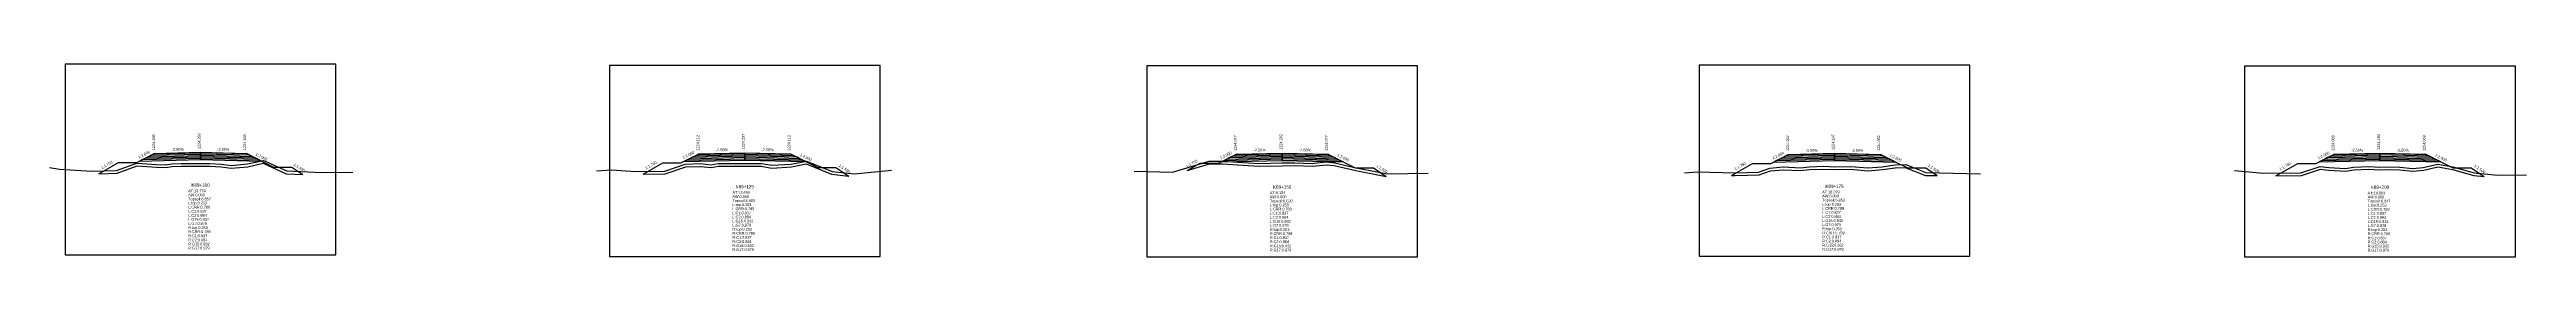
# Model space of a CAD drawing. Extents: x -7 to 78429, y 1189 to 1262.
# Drawn here: x 8545.6 to 8817.2, y 1212.8 to 1234 of the extents above; entities that cross this region are included whole.
import ezdxf
from ezdxf.enums import TextEntityAlignment as Align

# ---------------------------------------------------------------- set-up
doc = ezdxf.new("R2010")
doc.units = 0

msp = doc.modelspace()

# ---------------------------------------------------------------- linework, layer by layer
at = {"layer": 'A4_BORDER', "color": 7}
for points in [[(8547.272, 1213), (8576.972, 1213), (8576.972, 1234), (8547.272, 1234), (8547.272, 1213)], [(8606.967, 1212.823), (8636.667, 1212.823), (8636.667, 1233.823), (8606.967, 1233.823), (8606.967, 1212.823)], [(8665.914, 1212.792), (8695.614, 1212.792), (8695.614, 1233.792), (8665.914, 1233.792), (8665.914, 1212.792)], [(8726.496, 1212.871), (8756.196, 1212.871), (8756.196, 1233.871), (8726.496, 1233.871), (8726.496, 1212.871)], [(8786.319, 1212.773), (8816.019, 1212.773), (8816.019, 1233.773), (8786.319, 1233.773), (8786.319, 1212.773)]]:
    msp.add_lwpolyline(points, dxfattribs=at)
at = {"layer": 'CLEAR_GROUND', "color": 8}
for points in [[(8550.958, 1221.931), (8552.969, 1222.005), (8555.177, 1222.79), (8557.312, 1222.656), (8558.282, 1222.611), (8559.008, 1222.726), (8560.015, 1222.758), (8562.137, 1222.773), (8563.132, 1222.771), (8564.383, 1222.698), (8565.481, 1222.544), (8567.318, 1222.707), (8569, 1223.083), (8571.529, 1221.937), (8573.35, 1221.85)], [(8610.658, 1221.878), (8613.09, 1221.908), (8615.337, 1222.699), (8616.971, 1222.74), (8618.124, 1222.615), (8618.918, 1222.756), (8621.823, 1222.753), (8623.61, 1222.753), (8624.77, 1222.557), (8626.928, 1222.697), (8628.551, 1223.006), (8631.32, 1221.87), (8633.225, 1221.673)], [(8670.358, 1222.273), (8672.791, 1223.005), (8674.222, 1223.02), (8677.024, 1222.842), (8678.245, 1222.746), (8680.768, 1222.818), (8682.155, 1222.831), (8684.069, 1222.762), (8685.568, 1222.923), (8686.459, 1222.849), (8688.824, 1222.273), (8692.166, 1221.642)], [(8730.058, 1221.754), (8730.454, 1221.745), (8733.074, 1221.818), (8734.317, 1222.264), (8735.702, 1222.377), (8737.627, 1222.277), (8738.597, 1222.384), (8740.177, 1222.451), (8741.339, 1222.382), (8743.115, 1222.419), (8744.994, 1222.261), (8746.618, 1222.396), (8747.999, 1222.593), (8749.105, 1222.631), (8751.306, 1221.752), (8752.608, 1221.721)], [(8789.758, 1221.691), (8792.554, 1221.718), (8794.63, 1222.428), (8795.519, 1222.317), (8797.41, 1222.198), (8798.298, 1222.362), (8799.958, 1222.423), (8801.169, 1222.356), (8801.747, 1222.381), (8803.332, 1222.357), (8804.777, 1222.203), (8805.974, 1222.331), (8807.526, 1222.689), (8809.108, 1222.394), (8811.448, 1221.74), (8812.588, 1221.623)]]:
    msp.add_lwpolyline(points, dxfattribs=at)
at = {"layer": 'DESIGN_ROAD_TRIMMED', "color": 1}
for points in [[(8550.958, 1221.931), (8553.122, 1223.168), (8555.122, 1223.168), (8557.122, 1224.168), (8557.122, 1224.168), (8557.017, 1224.115), (8557.017, 1224.115), (8556.701, 1223.957), (8556.701, 1223.957), (8556.386, 1223.8), (8556.386, 1223.8), (8556.07, 1223.642), (8556.07, 1223.642), (8555.754, 1223.484), (8555.754, 1223.484), (8555.438, 1223.326), (8562.122, 1223.493), (8562.122, 1223.643), (8562.122, 1223.643), (8562.122, 1223.793), (8562.122, 1223.793), (8562.122, 1223.943), (8562.122, 1223.943), (8562.122, 1224.093), (8562.122, 1224.093), (8562.122, 1224.243), (8562.122, 1224.243), (8562.122, 1224.293), (8562.122, 1224.293), (8562.122, 1224.293), (8562.122, 1224.293), (8562.122, 1224.293), (8562.122, 1224.243), (8562.122, 1224.243), (8562.122, 1224.093), (8562.122, 1224.093), (8562.122, 1223.943), (8562.122, 1223.943), (8562.122, 1223.793), (8562.122, 1223.793), (8562.122, 1223.643), (8562.122, 1223.643), (8562.122, 1223.493), (8568.807, 1223.326), (8568.491, 1223.484), (8568.491, 1223.484), (8568.175, 1223.642), (8568.175, 1223.642), (8567.859, 1223.8), (8567.859, 1223.8), (8567.543, 1223.957), (8567.543, 1223.957), (8567.228, 1224.115), (8567.228, 1224.115), (8567.122, 1224.168), (8567.122, 1224.168), (8570.122, 1222.668), (8572.122, 1222.668), (8573.35, 1221.85)], [(8610.658, 1221.878), (8612.817, 1223.112), (8614.817, 1223.112), (8616.817, 1224.112), (8616.817, 1224.112), (8616.712, 1224.059), (8616.712, 1224.059), (8616.396, 1223.901), (8616.396, 1223.901), (8616.081, 1223.744), (8616.081, 1223.744), (8615.765, 1223.586), (8615.765, 1223.586), (8615.449, 1223.428), (8615.449, 1223.428), (8615.133, 1223.27), (8621.817, 1223.437), (8621.817, 1223.587), (8621.817, 1223.587), (8621.817, 1223.737), (8621.817, 1223.737), (8621.817, 1223.887), (8621.817, 1223.887), (8621.817, 1224.037), (8621.817, 1224.037), (8621.817, 1224.187), (8621.817, 1224.187), (8621.817, 1224.237), (8621.817, 1224.237), (8621.817, 1224.237), (8621.817, 1224.237), (8621.817, 1224.237), (8621.817, 1224.187), (8621.817, 1224.187), (8621.817, 1224.037), (8621.817, 1224.037), (8621.817, 1223.887), (8621.817, 1223.887), (8621.817, 1223.737), (8621.817, 1223.737), (8621.817, 1223.587), (8621.817, 1223.587), (8621.817, 1223.437), (8628.502, 1223.27), (8628.186, 1223.428), (8628.186, 1223.428), (8627.87, 1223.586), (8627.87, 1223.586), (8627.554, 1223.744), (8627.554, 1223.744), (8627.239, 1223.901), (8627.239, 1223.901), (8626.923, 1224.059), (8626.923, 1224.059), (8626.817, 1224.112), (8626.817, 1224.112), (8629.817, 1222.612), (8631.817, 1222.612), (8633.225, 1221.673)], [(8670.358, 1222.273), (8671.764, 1223.077), (8673.764, 1223.077), (8675.764, 1224.077), (8675.764, 1224.077), (8675.659, 1224.024), (8675.659, 1224.024), (8675.343, 1223.866), (8675.343, 1223.866), (8675.027, 1223.709), (8675.027, 1223.709), (8674.711, 1223.551), (8674.711, 1223.551), (8674.396, 1223.393), (8674.396, 1223.393), (8674.08, 1223.235), (8680.764, 1223.402), (8680.764, 1223.552), (8680.764, 1223.552), (8680.764, 1223.702), (8680.764, 1223.702), (8680.764, 1223.852), (8680.764, 1223.852), (8680.764, 1224.002), (8680.764, 1224.002), (8680.764, 1224.152), (8680.764, 1224.152), (8680.764, 1224.202), (8680.764, 1224.202), (8680.764, 1224.202), (8680.764, 1224.202), (8680.764, 1224.202), (8680.764, 1224.152), (8680.764, 1224.152), (8680.764, 1224.002), (8680.764, 1224.002), (8680.764, 1223.852), (8680.764, 1223.852), (8680.764, 1223.702), (8680.764, 1223.702), (8680.764, 1223.552), (8680.764, 1223.552), (8680.764, 1223.402), (8687.448, 1223.235), (8687.133, 1223.393), (8687.133, 1223.393), (8686.817, 1223.551), (8686.817, 1223.551), (8686.501, 1223.709), (8686.501, 1223.709), (8686.185, 1223.866), (8686.185, 1223.866), (8685.869, 1224.024), (8685.869, 1224.024), (8685.764, 1224.077), (8685.764, 1224.077), (8688.764, 1222.577), (8690.764, 1222.577), (8692.166, 1221.642)], [(8730.058, 1221.754), (8732.346, 1223.062), (8734.346, 1223.062), (8736.346, 1224.062), (8736.346, 1224.062), (8736.241, 1224.009), (8736.241, 1224.009), (8735.925, 1223.851), (8735.925, 1223.851), (8735.61, 1223.694), (8735.61, 1223.694), (8735.294, 1223.536), (8735.294, 1223.536), (8734.978, 1223.378), (8734.978, 1223.378), (8734.662, 1223.22), (8741.346, 1223.387), (8741.346, 1223.537), (8741.346, 1223.537), (8741.346, 1223.687), (8741.346, 1223.687), (8741.346, 1223.837), (8741.346, 1223.837), (8741.346, 1223.987), (8741.346, 1223.987), (8741.346, 1224.137), (8741.346, 1224.137), (8741.346, 1224.187), (8741.346, 1224.187), (8741.346, 1224.187), (8741.346, 1224.187), (8741.346, 1224.187), (8741.346, 1224.137), (8741.346, 1224.137), (8741.346, 1223.987), (8741.346, 1223.987), (8741.346, 1223.837), (8741.346, 1223.837), (8741.346, 1223.687), (8741.346, 1223.687), (8741.346, 1223.537), (8741.346, 1223.537), (8741.346, 1223.387), (8748.031, 1223.22), (8747.715, 1223.378), (8747.715, 1223.378), (8747.399, 1223.536), (8747.399, 1223.536), (8747.083, 1223.694), (8747.083, 1223.694), (8746.767, 1223.851), (8746.767, 1223.851), (8746.452, 1224.009), (8746.452, 1224.009), (8746.346, 1224.062), (8746.346, 1224.062), (8749.346, 1222.562), (8751.346, 1222.562), (8752.608, 1221.721)], [(8789.758, 1221.691), (8792.169, 1223.069), (8794.169, 1223.069), (8796.169, 1224.069), (8796.169, 1224.069), (8796.063, 1224.016), (8796.063, 1224.016), (8795.748, 1223.858), (8795.748, 1223.858), (8795.432, 1223.701), (8795.432, 1223.701), (8795.116, 1223.543), (8795.116, 1223.543), (8794.8, 1223.385), (8794.8, 1223.385), (8794.484, 1223.227), (8801.169, 1223.394), (8801.169, 1223.544), (8801.169, 1223.544), (8801.169, 1223.694), (8801.169, 1223.694), (8801.169, 1223.844), (8801.169, 1223.844), (8801.169, 1223.994), (8801.169, 1223.994), (8801.169, 1224.144), (8801.169, 1224.144), (8801.169, 1224.194), (8801.169, 1224.194), (8801.169, 1224.194), (8801.169, 1224.194), (8801.169, 1224.194), (8801.169, 1224.144), (8801.169, 1224.144), (8801.169, 1223.994), (8801.169, 1223.994), (8801.169, 1223.844), (8801.169, 1223.844), (8801.169, 1223.694), (8801.169, 1223.694), (8801.169, 1223.544), (8801.169, 1223.544), (8801.169, 1223.394), (8807.853, 1223.227), (8807.537, 1223.385), (8807.537, 1223.385), (8807.221, 1223.543), (8807.221, 1223.543), (8806.906, 1223.701), (8806.906, 1223.701), (8806.59, 1223.858), (8806.59, 1223.858), (8806.274, 1224.016), (8806.274, 1224.016), (8806.169, 1224.069), (8806.169, 1224.069), (8809.169, 1222.569), (8811.169, 1222.569), (8812.588, 1221.623)]]:
    msp.add_lwpolyline(points, dxfattribs=at)
at = {"layer": 'FINISHED_ROAD', "color": 2}
for points in [[(8553.122, 1223.168), (8555.122, 1223.168), (8557.122, 1224.168), (8557.122, 1224.168), (8562.122, 1224.293), (8567.122, 1224.168), (8567.122, 1224.168), (8570.122, 1222.668), (8572.122, 1222.668)], [(8612.817, 1223.112), (8614.817, 1223.112), (8616.817, 1224.112), (8616.817, 1224.112), (8621.817, 1224.237), (8626.817, 1224.112), (8626.817, 1224.112), (8629.817, 1222.612), (8631.817, 1222.612)], [(8671.764, 1223.077), (8673.764, 1223.077), (8675.764, 1224.077), (8675.764, 1224.077), (8680.764, 1224.202), (8685.764, 1224.077), (8685.764, 1224.077), (8688.764, 1222.577), (8690.764, 1222.577)], [(8732.346, 1223.062), (8734.346, 1223.062), (8736.346, 1224.062), (8736.346, 1224.062), (8741.346, 1224.187), (8746.346, 1224.062), (8746.346, 1224.062), (8749.346, 1222.562), (8751.346, 1222.562)], [(8792.169, 1223.069), (8794.169, 1223.069), (8796.169, 1224.069), (8796.169, 1224.069), (8801.169, 1224.194), (8806.169, 1224.069), (8806.169, 1224.069), (8809.169, 1222.569), (8811.169, 1222.569)]]:
    msp.add_lwpolyline(points, dxfattribs=at)
at = {"layer": 'LAYER_0', "color": 4}
for points in [[(8557.122, 1224.168), (8557.017, 1224.115), (8562.122, 1224.243), (8562.122, 1224.293)], [(8616.817, 1224.112), (8616.712, 1224.059), (8621.817, 1224.187), (8621.817, 1224.237)], [(8675.764, 1224.077), (8675.659, 1224.024), (8680.764, 1224.152), (8680.764, 1224.202)], [(8736.346, 1224.062), (8736.241, 1224.009), (8741.346, 1224.137), (8741.346, 1224.187)], [(8796.169, 1224.069), (8796.063, 1224.016), (8801.169, 1224.144), (8801.169, 1224.194)]]:
    msp.add_lwpolyline(points, dxfattribs=at)
at = {"layer": 'LAYER_1', "color": 4}
for points in [[(8557.017, 1224.115), (8556.701, 1223.957), (8562.122, 1224.093), (8562.122, 1224.243)], [(8616.712, 1224.059), (8616.396, 1223.901), (8621.817, 1224.037), (8621.817, 1224.187)], [(8675.659, 1224.024), (8675.343, 1223.866), (8680.764, 1224.002), (8680.764, 1224.152)], [(8736.241, 1224.009), (8735.925, 1223.851), (8741.346, 1223.987), (8741.346, 1224.137)], [(8796.063, 1224.016), (8795.748, 1223.858), (8801.169, 1223.994), (8801.169, 1224.144)]]:
    msp.add_lwpolyline(points, dxfattribs=at)
at = {"layer": 'LAYER_10', "color": 6}
for points in [[(8568.175, 1223.642), (8568.491, 1223.484), (8562.122, 1223.643), (8562.122, 1223.793)], [(8627.87, 1223.586), (8628.186, 1223.428), (8621.817, 1223.587), (8621.817, 1223.737)], [(8686.817, 1223.551), (8687.133, 1223.393), (8680.764, 1223.552), (8680.764, 1223.702)], [(8747.399, 1223.536), (8747.715, 1223.378), (8741.346, 1223.537), (8741.346, 1223.687)], [(8807.221, 1223.543), (8807.537, 1223.385), (8801.169, 1223.544), (8801.169, 1223.694)]]:
    msp.add_lwpolyline(points, dxfattribs=at)
at = {"layer": 'LAYER_11', "color": 6}
for points in [[(8568.491, 1223.484), (8568.807, 1223.326), (8562.122, 1223.493), (8562.122, 1223.643)], [(8628.186, 1223.428), (8628.502, 1223.27), (8621.817, 1223.437), (8621.817, 1223.587)], [(8687.133, 1223.393), (8687.448, 1223.235), (8680.764, 1223.402), (8680.764, 1223.552)], [(8747.715, 1223.378), (8748.031, 1223.22), (8741.346, 1223.387), (8741.346, 1223.537)], [(8807.537, 1223.385), (8807.853, 1223.227), (8801.169, 1223.394), (8801.169, 1223.544)]]:
    msp.add_lwpolyline(points, dxfattribs=at)
at = {"layer": 'LAYER_2', "color": 4}
for points in [[(8556.701, 1223.957), (8556.386, 1223.8), (8562.122, 1223.943), (8562.122, 1224.093)], [(8616.396, 1223.901), (8616.081, 1223.744), (8621.817, 1223.887), (8621.817, 1224.037)], [(8675.343, 1223.866), (8675.027, 1223.709), (8680.764, 1223.852), (8680.764, 1224.002)], [(8735.925, 1223.851), (8735.61, 1223.694), (8741.346, 1223.837), (8741.346, 1223.987)], [(8795.748, 1223.858), (8795.432, 1223.701), (8801.169, 1223.844), (8801.169, 1223.994)]]:
    msp.add_lwpolyline(points, dxfattribs=at)
at = {"layer": 'LAYER_3', "color": 4}
for points in [[(8556.386, 1223.8), (8556.07, 1223.642), (8562.122, 1223.793), (8562.122, 1223.943)], [(8616.081, 1223.744), (8615.765, 1223.586), (8621.817, 1223.737), (8621.817, 1223.887)], [(8675.027, 1223.709), (8674.711, 1223.551), (8680.764, 1223.702), (8680.764, 1223.852)], [(8735.61, 1223.694), (8735.294, 1223.536), (8741.346, 1223.687), (8741.346, 1223.837)], [(8795.432, 1223.701), (8795.116, 1223.543), (8801.169, 1223.694), (8801.169, 1223.844)]]:
    msp.add_lwpolyline(points, dxfattribs=at)
at = {"layer": 'LAYER_4', "color": 4}
for points in [[(8556.07, 1223.642), (8555.754, 1223.484), (8562.122, 1223.643), (8562.122, 1223.793)], [(8615.765, 1223.586), (8615.449, 1223.428), (8621.817, 1223.587), (8621.817, 1223.737)], [(8674.711, 1223.551), (8674.396, 1223.393), (8680.764, 1223.552), (8680.764, 1223.702)], [(8735.294, 1223.536), (8734.978, 1223.378), (8741.346, 1223.537), (8741.346, 1223.687)], [(8795.116, 1223.543), (8794.8, 1223.385), (8801.169, 1223.544), (8801.169, 1223.694)]]:
    msp.add_lwpolyline(points, dxfattribs=at)
at = {"layer": 'LAYER_5', "color": 4}
for points in [[(8555.754, 1223.484), (8555.438, 1223.326), (8562.122, 1223.493), (8562.122, 1223.643)], [(8615.449, 1223.428), (8615.133, 1223.27), (8621.817, 1223.437), (8621.817, 1223.587)], [(8674.396, 1223.393), (8674.08, 1223.235), (8680.764, 1223.402), (8680.764, 1223.552)], [(8734.978, 1223.378), (8734.662, 1223.22), (8741.346, 1223.387), (8741.346, 1223.537)], [(8794.8, 1223.385), (8794.484, 1223.227), (8801.169, 1223.394), (8801.169, 1223.544)]]:
    msp.add_lwpolyline(points, dxfattribs=at)
at = {"layer": 'LAYER_6', "color": 6}
for points in [[(8567.122, 1224.168), (8567.228, 1224.115), (8562.122, 1224.243), (8562.122, 1224.293)], [(8626.817, 1224.112), (8626.923, 1224.059), (8621.817, 1224.187), (8621.817, 1224.237)], [(8685.764, 1224.077), (8685.869, 1224.024), (8680.764, 1224.152), (8680.764, 1224.202)], [(8746.346, 1224.062), (8746.452, 1224.009), (8741.346, 1224.137), (8741.346, 1224.187)], [(8806.169, 1224.069), (8806.274, 1224.016), (8801.169, 1224.144), (8801.169, 1224.194)]]:
    msp.add_lwpolyline(points, dxfattribs=at)
at = {"layer": 'LAYER_7', "color": 6}
for points in [[(8567.228, 1224.115), (8567.543, 1223.957), (8562.122, 1224.093), (8562.122, 1224.243)], [(8626.923, 1224.059), (8627.239, 1223.901), (8621.817, 1224.037), (8621.817, 1224.187)], [(8685.869, 1224.024), (8686.185, 1223.866), (8680.764, 1224.002), (8680.764, 1224.152)], [(8746.452, 1224.009), (8746.767, 1223.851), (8741.346, 1223.987), (8741.346, 1224.137)], [(8806.274, 1224.016), (8806.59, 1223.858), (8801.169, 1223.994), (8801.169, 1224.144)]]:
    msp.add_lwpolyline(points, dxfattribs=at)
at = {"layer": 'LAYER_8', "color": 6}
for points in [[(8567.543, 1223.957), (8567.859, 1223.8), (8562.122, 1223.943), (8562.122, 1224.093)], [(8627.239, 1223.901), (8627.554, 1223.744), (8621.817, 1223.887), (8621.817, 1224.037)], [(8686.185, 1223.866), (8686.501, 1223.709), (8680.764, 1223.852), (8680.764, 1224.002)], [(8746.767, 1223.851), (8747.083, 1223.694), (8741.346, 1223.837), (8741.346, 1223.987)], [(8806.59, 1223.858), (8806.906, 1223.701), (8801.169, 1223.844), (8801.169, 1223.994)]]:
    msp.add_lwpolyline(points, dxfattribs=at)
at = {"layer": 'LAYER_9', "color": 6}
for points in [[(8567.859, 1223.8), (8568.175, 1223.642), (8562.122, 1223.793), (8562.122, 1223.943)], [(8627.554, 1223.744), (8627.87, 1223.586), (8621.817, 1223.737), (8621.817, 1223.887)], [(8686.501, 1223.709), (8686.817, 1223.551), (8680.764, 1223.702), (8680.764, 1223.852)], [(8747.083, 1223.694), (8747.399, 1223.536), (8741.346, 1223.687), (8741.346, 1223.837)], [(8806.906, 1223.701), (8807.221, 1223.543), (8801.169, 1223.694), (8801.169, 1223.844)]]:
    msp.add_lwpolyline(points, dxfattribs=at)
at = {"layer": 'NATURAL_GROUND', "color": 3}
for points in [[(8545.563, 1222.618), (8546.657, 1222.433), (8550.16, 1222.202), (8552.912, 1222.303), (8555.134, 1223.093), (8557.328, 1222.956), (8558.265, 1222.912), (8558.979, 1223.025), (8560.009, 1223.058), (8562.136, 1223.073), (8563.141, 1223.071), (8564.412, 1222.997), (8565.488, 1222.846), (8567.271, 1223.004), (8569.032, 1223.398), (8571.6, 1222.234), (8575.438, 1222.05), (8578.828, 1222.085)], [(8605.556, 1222.25), (8607.203, 1222.363), (8609.852, 1222.168), (8613.036, 1222.207), (8615.282, 1222.998), (8616.983, 1223.04), (8618.113, 1222.918), (8618.891, 1223.056), (8621.823, 1223.053), (8623.635, 1223.053), (8624.785, 1222.859), (8626.89, 1222.995), (8628.582, 1223.317), (8631.393, 1222.164), (8633.865, 1221.909), (8637.926, 1222.325)], [(8664.532, 1222.213), (8668.747, 1222.102), (8672.745, 1223.305), (8674.23, 1223.32), (8677.045, 1223.141), (8678.252, 1223.046), (8680.762, 1223.118), (8682.159, 1223.131), (8684.058, 1223.063), (8685.564, 1223.224), (8686.507, 1223.146), (8688.887, 1222.566), (8692.328, 1221.917), (8696.768, 1222)], [(8724.888, 1222.023), (8726.277, 1222.143), (8730.453, 1222.045), (8733.017, 1222.117), (8734.253, 1222.56), (8735.697, 1222.678), (8737.618, 1222.578), (8738.574, 1222.683), (8740.179, 1222.751), (8741.344, 1222.682), (8743.124, 1222.719), (8744.994, 1222.562), (8746.584, 1222.694), (8747.972, 1222.892), (8749.157, 1222.933), (8751.367, 1222.051), (8757.352, 1221.905)], [(8785.208, 1222.269), (8788.386, 1221.978), (8792.503, 1222.018), (8794.599, 1222.734), (8795.547, 1222.616), (8797.392, 1222.5), (8798.265, 1222.661), (8799.961, 1222.723), (8801.171, 1222.656), (8801.743, 1222.681), (8803.351, 1222.657), (8804.777, 1222.505), (8805.925, 1222.627), (8807.52, 1222.995), (8809.176, 1222.686), (8811.504, 1222.036), (8814.11, 1221.768), (8817.237, 1221.798)]]:
    msp.add_lwpolyline(points, dxfattribs=at)
at = {"layer": 'STRUCTURE_LEFT', "color": 4}
for points in [[(8557.122, 1224.168), (8557.017, 1224.115), (8557.017, 1224.115), (8556.701, 1223.957), (8556.701, 1223.957), (8556.386, 1223.8), (8556.386, 1223.8), (8556.07, 1223.642), (8556.07, 1223.642), (8555.754, 1223.484), (8555.754, 1223.484), (8555.438, 1223.326), (8562.122, 1223.493), (8562.122, 1223.643), (8562.122, 1223.643), (8562.122, 1223.793), (8562.122, 1223.793), (8562.122, 1223.943), (8562.122, 1223.943), (8562.122, 1224.093), (8562.122, 1224.093), (8562.122, 1224.243), (8562.122, 1224.243), (8562.122, 1224.293), (8562.122, 1224.293)], [(8616.817, 1224.112), (8616.712, 1224.059), (8616.712, 1224.059), (8616.396, 1223.901), (8616.396, 1223.901), (8616.081, 1223.744), (8616.081, 1223.744), (8615.765, 1223.586), (8615.765, 1223.586), (8615.449, 1223.428), (8615.449, 1223.428), (8615.133, 1223.27), (8621.817, 1223.437), (8621.817, 1223.587), (8621.817, 1223.587), (8621.817, 1223.737), (8621.817, 1223.737), (8621.817, 1223.887), (8621.817, 1223.887), (8621.817, 1224.037), (8621.817, 1224.037), (8621.817, 1224.187), (8621.817, 1224.187), (8621.817, 1224.237), (8621.817, 1224.237)], [(8675.764, 1224.077), (8675.659, 1224.024), (8675.659, 1224.024), (8675.343, 1223.866), (8675.343, 1223.866), (8675.027, 1223.709), (8675.027, 1223.709), (8674.711, 1223.551), (8674.711, 1223.551), (8674.396, 1223.393), (8674.396, 1223.393), (8674.08, 1223.235), (8680.764, 1223.402), (8680.764, 1223.552), (8680.764, 1223.552), (8680.764, 1223.702), (8680.764, 1223.702), (8680.764, 1223.852), (8680.764, 1223.852), (8680.764, 1224.002), (8680.764, 1224.002), (8680.764, 1224.152), (8680.764, 1224.152), (8680.764, 1224.202), (8680.764, 1224.202)], [(8736.346, 1224.062), (8736.241, 1224.009), (8736.241, 1224.009), (8735.925, 1223.851), (8735.925, 1223.851), (8735.61, 1223.694), (8735.61, 1223.694), (8735.294, 1223.536), (8735.294, 1223.536), (8734.978, 1223.378), (8734.978, 1223.378), (8734.662, 1223.22), (8741.346, 1223.387), (8741.346, 1223.537), (8741.346, 1223.537), (8741.346, 1223.687), (8741.346, 1223.687), (8741.346, 1223.837), (8741.346, 1223.837), (8741.346, 1223.987), (8741.346, 1223.987), (8741.346, 1224.137), (8741.346, 1224.137), (8741.346, 1224.187), (8741.346, 1224.187)], [(8796.169, 1224.069), (8796.063, 1224.016), (8796.063, 1224.016), (8795.748, 1223.858), (8795.748, 1223.858), (8795.432, 1223.701), (8795.432, 1223.701), (8795.116, 1223.543), (8795.116, 1223.543), (8794.8, 1223.385), (8794.8, 1223.385), (8794.484, 1223.227), (8801.169, 1223.394), (8801.169, 1223.544), (8801.169, 1223.544), (8801.169, 1223.694), (8801.169, 1223.694), (8801.169, 1223.844), (8801.169, 1223.844), (8801.169, 1223.994), (8801.169, 1223.994), (8801.169, 1224.144), (8801.169, 1224.144), (8801.169, 1224.194), (8801.169, 1224.194)]]:
    msp.add_lwpolyline(points, dxfattribs=at)
at = {"layer": 'STRUCTURE_RIGHT', "color": 6}
for points in [[(8562.122, 1224.293), (8562.122, 1224.293), (8562.122, 1224.243), (8562.122, 1224.243), (8562.122, 1224.093), (8562.122, 1224.093), (8562.122, 1223.943), (8562.122, 1223.943), (8562.122, 1223.793), (8562.122, 1223.793), (8562.122, 1223.643), (8562.122, 1223.643), (8562.122, 1223.493), (8568.807, 1223.326), (8568.491, 1223.484), (8568.491, 1223.484), (8568.175, 1223.642), (8568.175, 1223.642), (8567.859, 1223.8), (8567.859, 1223.8), (8567.543, 1223.957), (8567.543, 1223.957), (8567.228, 1224.115), (8567.228, 1224.115), (8567.122, 1224.168)], [(8621.817, 1224.237), (8621.817, 1224.237), (8621.817, 1224.187), (8621.817, 1224.187), (8621.817, 1224.037), (8621.817, 1224.037), (8621.817, 1223.887), (8621.817, 1223.887), (8621.817, 1223.737), (8621.817, 1223.737), (8621.817, 1223.587), (8621.817, 1223.587), (8621.817, 1223.437), (8628.502, 1223.27), (8628.186, 1223.428), (8628.186, 1223.428), (8627.87, 1223.586), (8627.87, 1223.586), (8627.554, 1223.744), (8627.554, 1223.744), (8627.239, 1223.901), (8627.239, 1223.901), (8626.923, 1224.059), (8626.923, 1224.059), (8626.817, 1224.112)], [(8680.764, 1224.202), (8680.764, 1224.202), (8680.764, 1224.152), (8680.764, 1224.152), (8680.764, 1224.002), (8680.764, 1224.002), (8680.764, 1223.852), (8680.764, 1223.852), (8680.764, 1223.702), (8680.764, 1223.702), (8680.764, 1223.552), (8680.764, 1223.552), (8680.764, 1223.402), (8687.448, 1223.235), (8687.133, 1223.393), (8687.133, 1223.393), (8686.817, 1223.551), (8686.817, 1223.551), (8686.501, 1223.709), (8686.501, 1223.709), (8686.185, 1223.866), (8686.185, 1223.866), (8685.869, 1224.024), (8685.869, 1224.024), (8685.764, 1224.077)], [(8741.346, 1224.187), (8741.346, 1224.187), (8741.346, 1224.137), (8741.346, 1224.137), (8741.346, 1223.987), (8741.346, 1223.987), (8741.346, 1223.837), (8741.346, 1223.837), (8741.346, 1223.687), (8741.346, 1223.687), (8741.346, 1223.537), (8741.346, 1223.537), (8741.346, 1223.387), (8748.031, 1223.22), (8747.715, 1223.378), (8747.715, 1223.378), (8747.399, 1223.536), (8747.399, 1223.536), (8747.083, 1223.694), (8747.083, 1223.694), (8746.767, 1223.851), (8746.767, 1223.851), (8746.452, 1224.009), (8746.452, 1224.009), (8746.346, 1224.062)], [(8801.169, 1224.194), (8801.169, 1224.194), (8801.169, 1224.144), (8801.169, 1224.144), (8801.169, 1223.994), (8801.169, 1223.994), (8801.169, 1223.844), (8801.169, 1223.844), (8801.169, 1223.694), (8801.169, 1223.694), (8801.169, 1223.544), (8801.169, 1223.544), (8801.169, 1223.394), (8807.853, 1223.227), (8807.537, 1223.385), (8807.537, 1223.385), (8807.221, 1223.543), (8807.221, 1223.543), (8806.906, 1223.701), (8806.906, 1223.701), (8806.59, 1223.858), (8806.59, 1223.858), (8806.274, 1224.016), (8806.274, 1224.016), (8806.169, 1224.069)]]:
    msp.add_lwpolyline(points, dxfattribs=at)

# ---------------------------------------------------------------- texts
at = {"layer": 'INFO_TEXT'}
for s, p in [('AT:13.779', (8560.772, 1219.9)), ('AT:13.694', (8620.467, 1219.723)), ('AT:9.134', (8679.414, 1219.692)), ('AT:18.079', (8739.996, 1219.771)), ('AT:18.913', (8799.819, 1219.673)), ('AW:0.000', (8560.772, 1219.45)), ('Topsoil:6.857', (8560.772, 1219)), ('L:top:0.253', (8560.772, 1218.55)), ('L:CRR:0.789', (8560.772, 1218.1)), ('L:C1:0.837', (8560.772, 1217.65)), ('L:C2:0.884', (8560.772, 1217.2)), ('AW:0.000', (8620.467, 1219.273)), ('Topsoil:6.903', (8620.467, 1218.823)), ('L:top:0.253', (8620.467, 1218.373)), ('L:CRR:0.789', (8620.467, 1217.923)), ('L:C1:0.837', (8620.467, 1217.473)), ('L:C2:0.884', (8620.467, 1217.023)), ('AW:0.000', (8679.414, 1219.242)), ('Topsoil:6.620', (8679.414, 1218.792)), ('L:top:0.253', (8679.414, 1218.342)), ('L:CRR:0.789', (8679.414, 1217.892)), ('L:C1:0.837', (8679.414, 1217.442)), ('L:C2:0.884', (8679.414, 1216.992)), ('AW:0.000', (8739.996, 1219.321)), ('Topsoil:6.853', (8739.996, 1218.871)), ('L:top:0.253', (8739.996, 1218.421)), ('L:CRR:0.789', (8739.996, 1217.971)), ('L:C1:0.837', (8739.996, 1217.521)), ('L:C2:0.884', (8739.996, 1217.071)), ('AW:0.000', (8799.819, 1219.223)), ('Topsoil:6.947', (8799.819, 1218.773)), ('L:top:0.253', (8799.819, 1218.323)), ('L:CRR:0.789', (8799.819, 1217.873)), ('L:C1:0.837', (8799.819, 1217.423)), ('L:C2:0.884', (8799.819, 1216.973)), ('L:G15:0.932', (8560.772, 1216.75)), ('L:G7:0.979', (8560.772, 1216.3)), ('R:top:0.253', (8560.772, 1215.85)), ('R:CRR:0.789', (8560.772, 1215.4)), ('R:C1:0.837', (8560.772, 1214.95)), ('R:C2:0.884', (8560.772, 1214.5)), ('L:G15:0.932', (8620.467, 1216.573)), ('L:G7:0.979', (8620.467, 1216.123)), ('R:top:0.253', (8620.467, 1215.673)), ('R:CRR:0.789', (8620.467, 1215.223)), ('R:C1:0.837', (8620.467, 1214.773)), ('R:C2:0.884', (8620.467, 1214.323)), ('L:G15:0.932', (8679.414, 1216.542)), ('L:G7:0.979', (8679.414, 1216.092)), ('R:top:0.253', (8679.414, 1215.642)), ('R:CRR:0.789', (8679.414, 1215.192)), ('R:C1:0.837', (8679.414, 1214.742)), ('R:C2:0.884', (8679.414, 1214.292)), ('L:G15:0.932', (8739.996, 1216.621)), ('L:G7:0.979', (8739.996, 1216.171)), ('R:top:0.253', (8739.996, 1215.721)), ('R:CRR:0.789', (8739.996, 1215.271)), ('R:C1:0.837', (8739.996, 1214.821)), ('R:C2:0.884', (8739.996, 1214.371)), ('L:G15:0.932', (8799.819, 1216.523)), ('L:G7:0.979', (8799.819, 1216.073)), ('R:top:0.253', (8799.819, 1215.623)), ('R:CRR:0.789', (8799.819, 1215.173)), ('R:C1:0.837', (8799.819, 1214.723)), ('R:C2:0.884', (8799.819, 1214.273)), ('R:G15:0.932', (8560.772, 1214.05)), ('R:G17:0.979', (8560.772, 1213.6)), ('R:G15:0.932', (8620.467, 1213.873)), ('R:G17:0.979', (8620.467, 1213.423)), ('R:G15:0.932', (8679.414, 1213.842)), ('R:G17:0.979', (8679.414, 1213.392)), ('R:G15:0.932', (8739.996, 1213.921)), ('R:G17:0.979', (8739.996, 1213.471)), ('R:G15:0.932', (8799.819, 1213.823)), ('R:G17:0.979', (8799.819, 1213.373))]:
    msp.add_text(s, height=0.3, dxfattribs=at).set_placement(p)
at = {"layer": 'LEFT_TEXT_H'}
for s, p in [('1224.168', (8557.122, 1224.528)), ('1224.112', (8616.817, 1224.472)), ('1224.077', (8675.764, 1224.437)), ('1224.062', (8736.346, 1224.422)), ('1224.069', (8796.169, 1224.429))]:
    msp.add_text(s, height=0.3, rotation=90, dxfattribs=at).set_placement(p)
at = {"layer": 'POINT_TEXT_H'}
for s, p in [('1224.293', (8562.122, 1224.653)), ('1224.237', (8621.817, 1224.597)), ('1224.202', (8680.764, 1224.562)), ('1224.187', (8741.346, 1224.547)), ('1224.194', (8801.169, 1224.554))]:
    msp.add_text(s, height=0.3, rotation=90, dxfattribs=at).set_placement(p)
at = {"layer": 'RIGHT_TEXT_H'}
for s, p in [('1224.168', (8567.122, 1224.528)), ('1224.112', (8626.817, 1224.472)), ('1224.077', (8685.764, 1224.437)), ('1224.062', (8746.346, 1224.422)), ('1224.069', (8806.169, 1224.429))]:
    msp.add_text(s, height=0.3, rotation=90, dxfattribs=at).set_placement(p)
at = {"layer": 'SLOPE_left'}
for s, rotation, p in [('1:1.750', 29.745, (8551.951, 1222.706)), ('1:2.000', 26.565, (8556.042, 1223.829)), ('1:1.750', 29.745, (8611.648, 1222.651)), ('1:2.000', 26.565, (8615.737, 1223.773)), ('1:1.750', 29.745, (8670.972, 1222.831)), ('1:2.000', 26.565, (8674.684, 1223.738)), ('1:1.750', 29.745, (8731.113, 1222.564)), ('1:2.000', 26.565, (8735.266, 1223.723)), ('1:1.750', 29.745, (8790.874, 1222.536)), ('1:2.000', 26.565, (8795.088, 1223.73))]:
    msp.add_text(s, height=0.3, rotation=rotation, dxfattribs=at).set_placement(p, align=Align.BOTTOM_CENTER)
at = {"layer": 'SLOPE_right'}
for s, rotation, p in [('1:2.000', -26.565, (8568.703, 1223.579)), ('1:1.500', -33.69, (8572.836, 1222.409)), ('1:2.000', -26.565, (8628.398, 1223.523)), ('1:1.500', -33.69, (8632.621, 1222.292)), ('1:2.000', -26.565, (8687.345, 1223.488)), ('1:1.500', -33.69, (8691.565, 1222.259)), ('1:2.000', -26.565, (8747.927, 1223.473)), ('1:1.500', -33.69, (8752.077, 1222.291)), ('1:2.000', -26.565, (8807.749, 1223.48)), ('1:1.500', -33.69, (8811.978, 1222.246))]:
    msp.add_text(s, height=0.3, rotation=rotation, dxfattribs=at).set_placement(p, align=Align.BOTTOM_CENTER)
at = {"layer": 'SLOPE_TEXT'}
for p in [(8559.622, 1224.47), (8564.622, 1224.47), (8619.317, 1224.415), (8624.317, 1224.415), (8678.264, 1224.38), (8683.264, 1224.38), (8738.846, 1224.364), (8743.846, 1224.364), (8798.669, 1224.371), (8803.669, 1224.371)]:
    msp.add_text('-2.50%', height=0.3, dxfattribs=at).set_placement(p, align=Align.CENTER)
at = {"layer": 'STATION_TITLE'}
for s, p in [('K89+100', (8562.122, 1220.5)), ('K89+125', (8621.817, 1220.323)), ('K89+150', (8680.764, 1220.292)), ('K89+175', (8741.346, 1220.371)), ('K89+200', (8801.169, 1220.273))]:
    msp.add_text(s, height=0.36, dxfattribs=at).set_placement(p, align=Align.CENTER)

doc.saveas('drawing.dxf')
